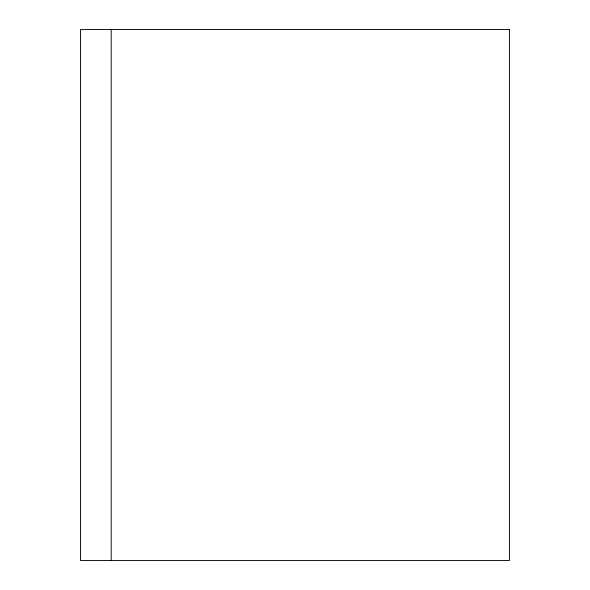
<?xml version="1.0" encoding="UTF-8"?>
<svg xmlns="http://www.w3.org/2000/svg" width="590" height="590" viewBox="0 0 590 590"><rect width="100%" height="100%" fill="white"/><g stroke="black" fill="none" stroke-linecap="round" stroke-linejoin="round"><path stroke-width="0.89" d="M111.193 29.5L111.193 560.5M509.443 29.5L80.557 29.5L80.557 560.5L509.443 560.5L509.443 29.5"/></g></svg>
